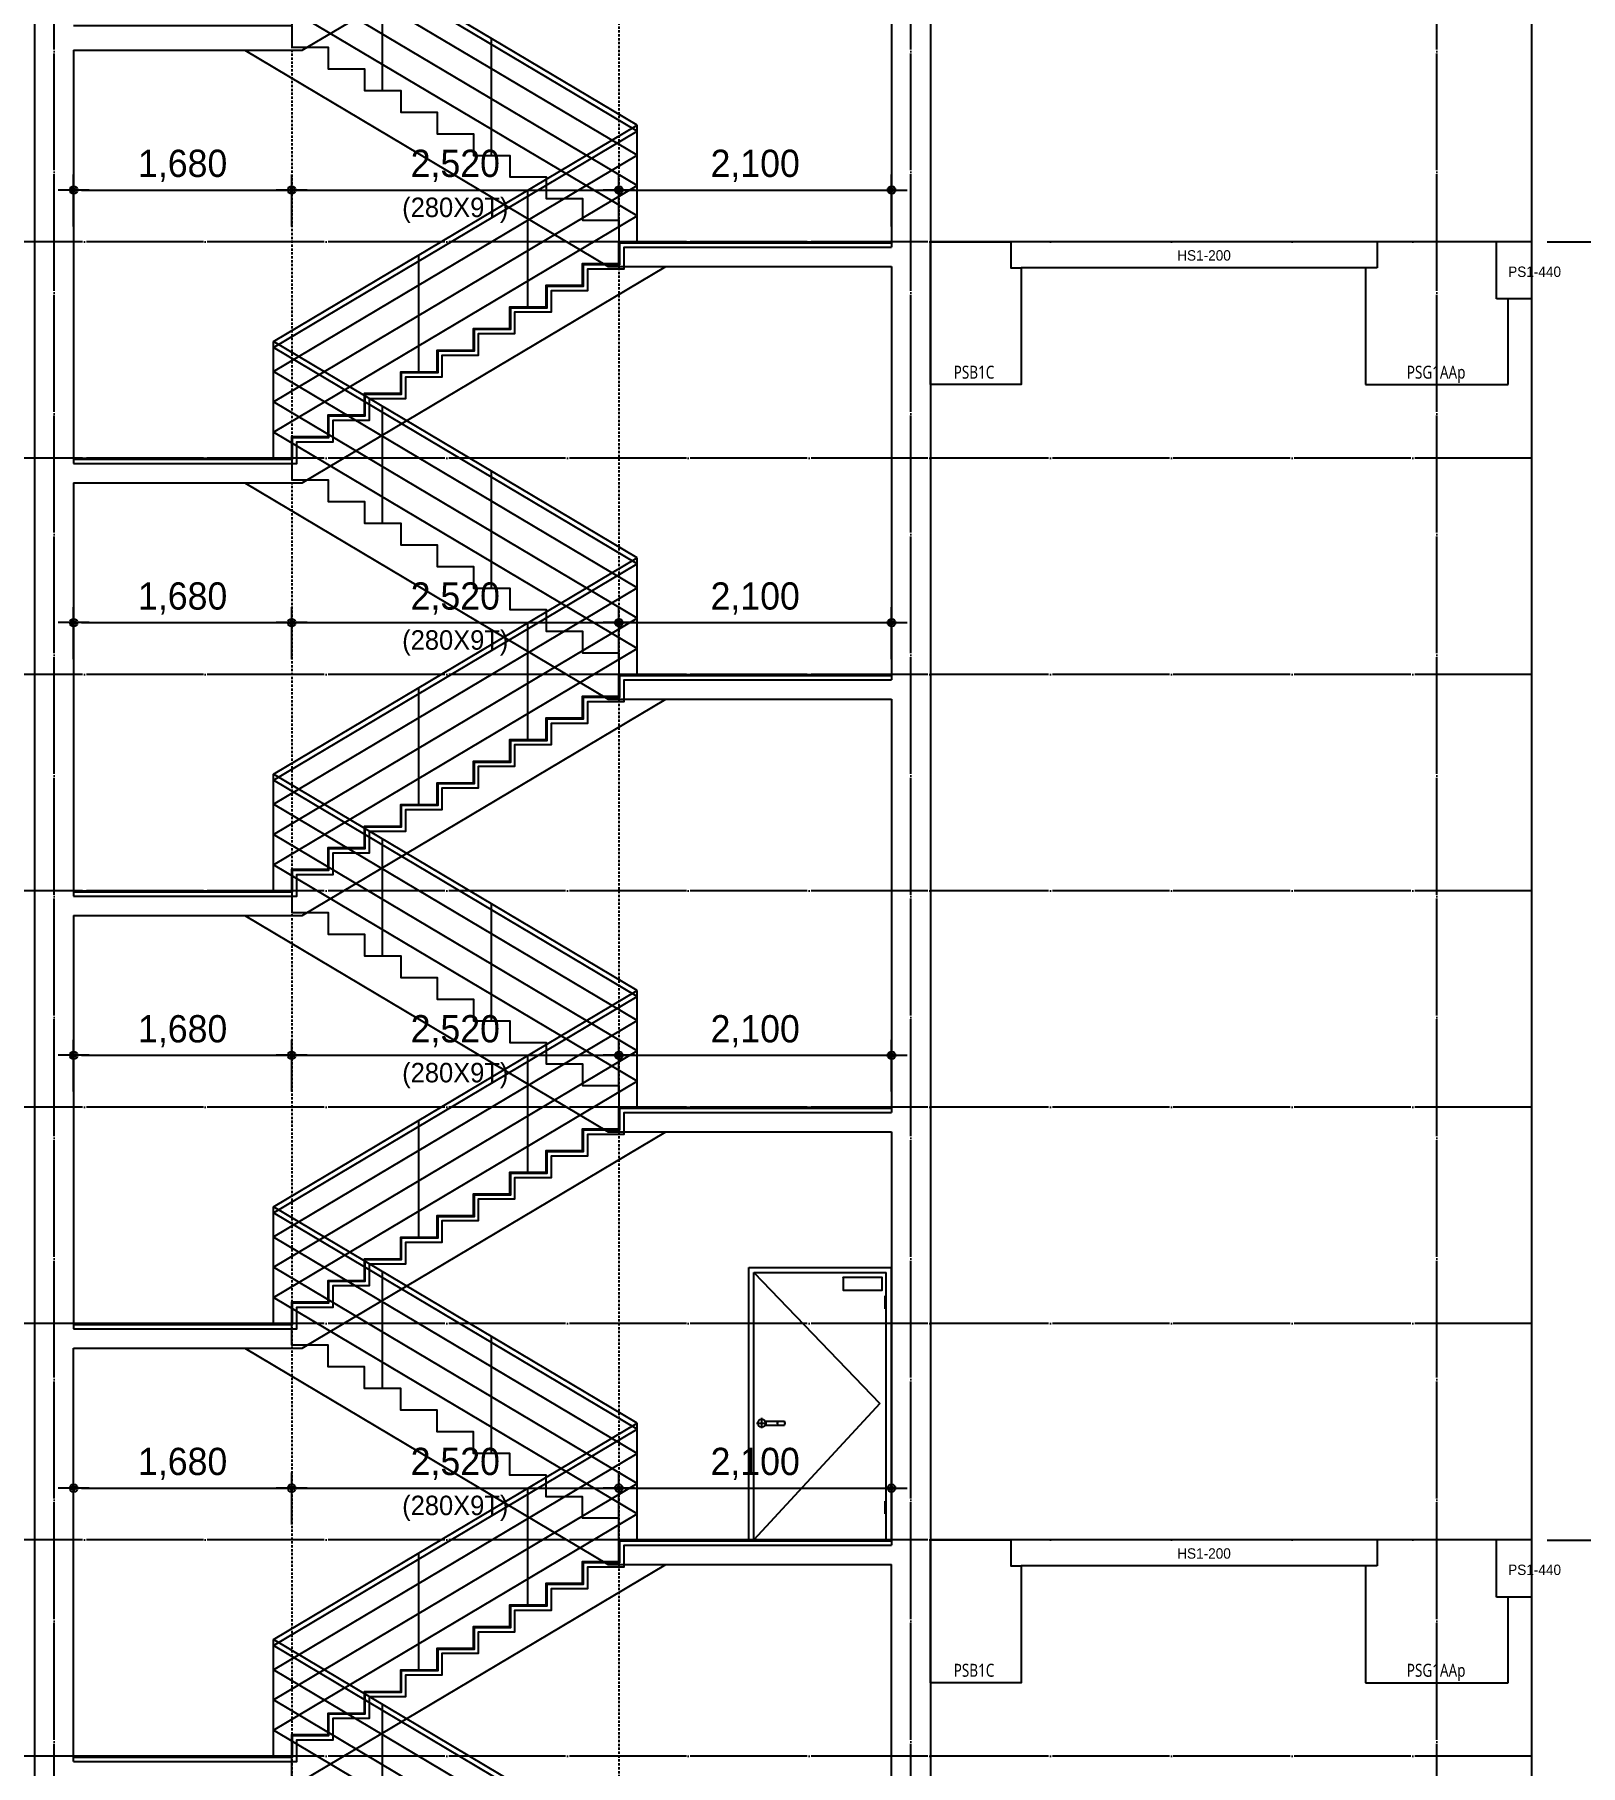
# Model space of a CAD drawing. Header units: millimetres. Extents: x 11948722 to 13111668, y -10771712 to -10232988.
# Drawn here: x 12378566 to 12390472, y -10493440 to -10480107 of the extents above; entities that cross this region are included whole.
import ezdxf
from ezdxf.enums import TextEntityAlignment as Align

# ---------------------------------------------------------------- set-up
doc = ezdxf.new("R2010")
doc.units = ezdxf.units.MM
doc.header["$LTSCALE"] = 150
doc.header["$MEASUREMENT"] = 0
doc.linetypes.add('CEN', pattern=[6.2, 6, -0.1, 0, -0.1])
doc.linetypes.add('Xref-계단단면도$0$H', pattern=[1, 0.6, -0.4])
doc.layers.get('0').update_dxf_attribs({"linetype": 'CONTINUOUS'})
doc.layers.get('Defpoints').update_dxf_attribs({"color": 117, "linetype": 'CONTINUOUS'})
for name, color, linetype in [('A-중심선', 10, 'CEN'), ('CON-C', 2, 'CONTINUOUS'), ('ELE-8', 8, 'CONTINUOUS'), ('Xref-계단단면도$0$3 dim0', 7, 'CONTINUOUS'), ('Xref-계단단면도$0$A-CEIL', 6, 'CONTINUOUS'), ('Xref-계단단면도$0$A-DIM', 7, 'CONTINUOUS')]:
    doc.layers.add(name, color=color, linetype=linetype)
doc.styles.get("Standard").update_dxf_attribs({"font": 'NanumGothic.ttf'})
doc.styles.add('Xref-계단단면도$0$나눔고딕 Se', font='')
doc.styles.add('Xref-계단단면도$0$돋움', font='')
doc.styles.get('Xref-계단단면도$0$나눔고딕 Se').set_extended_font_data('Dotum')
doc.styles.get('Xref-계단단면도$0$돋움').set_extended_font_data('Dotum')
doc.dimstyles.new('Xref-계단단면도$0$A1-100', dxfattribs={"dimtxt": 3, "dimasz": 1, "dimexe": 2, "dimexo": 2, "dimgap": 1, "dimtad": 1, "dimdec": 0, "dimzin": 12, "dimdsep": 46, "dimlunit": 6, "dimtxsty": 'Xref-계단단면도$0$나눔고딕 Se', "dimblk1": 'Xref-계단단면도$0$DIMDOT', "dimblk2": 'Xref-계단단면도$0$DIMDOT', "dimsah": 1, "dimcen": -1, "dimdle": 2, "dimclrd": 256, "dimclre": 256, "dimclrt": 3, "dimadec": 0, "dimazin": 0, "dimtfac": 1, "dimtdec": 0, "dimtix": 1, "dimtmove": 2, "dimatfit": 3, "dimldrblk": 'Xref-계단단면도$0$DIMDOT', "dimfxl": 1, "dimtvp": 1, "dimtolj": 1, "dimtzin": 12, "dimlwd": -1, "dimlwe": -1, "dimarcsym": 0})

# ---------------------------------------------------------------- blocks, each defined once
blk = doc.blocks.new('Xref-계단단면도$0$DIMDOT')
at = {"color": 0}
blk.add_line((-2, 0), (2, 0), dxfattribs=at)
for radius in [0.5, 0.25]:
    blk.add_circle((0, 0), radius, dxfattribs=at)
blk = doc.blocks.new('*D551')
at = {"layer": 'Defpoints', "color": 0, "ltscale": 1200}
for p in [(12390096, -10471704), (12390096, -10481704), (12393096, -10481704)]:
    blk.add_point(p, dxfattribs=at)
at = {"layer": 'Xref-계단단면도$0$3 dim0'}
for p, q in [((12390216, -10471704), (12393216, -10471704)), ((12393096, -10471764), (12393096, -10481644)), ((12390216, -10481704), (12393216, -10481704))]:
    blk.add_line(p, q, dxfattribs=at)
at = {"layer": 'Xref-계단단면도$0$3 dim0', "ltscale": 1200, "xscale": 60, "yscale": 60, "zscale": 60}
for p, rotation in [((12393096, -10471704), 90), ((12393096, -10481704), 270)]:
    blk.add_blockref('Xref-계단단면도$0$DIMDOT', p, dxfattribs=dict(at, rotation=rotation))
at = {"layer": 'Xref-계단단면도$0$3 dim0', "color": 3, "ltscale": 1200, "insert": (12392911, -10476704), "char_height": 210, "attachment_point": 5, "rotation": 90, "style": 'Xref-계단단면도$0$나눔고딕 Se'}
blk.add_mtext('\\A1;10,000', dxfattribs=at)
blk = doc.blocks.new('*D541')
at = {"layer": 'Defpoints', "color": 0, "ltscale": 1200}
for p in [(12390096, -10461704), (12393696, -10461704), (12390096, -10491704)]:
    blk.add_point(p, dxfattribs=at)
at = {"layer": 'Xref-계단단면도$0$3 dim0'}
for p, q in [((12390216, -10461704), (12393816, -10461704)), ((12393696, -10491644), (12393696, -10461764)), ((12390216, -10491704), (12393816, -10491704))]:
    blk.add_line(p, q, dxfattribs=at)
at = {"layer": 'Xref-계단단면도$0$3 dim0', "ltscale": 1200, "xscale": 60, "yscale": 60, "zscale": 60}
for p, rotation in [((12393696, -10461704), 90), ((12393696, -10491704), 270)]:
    blk.add_blockref('Xref-계단단면도$0$DIMDOT', p, dxfattribs=dict(at, rotation=rotation))
at = {"layer": 'Xref-계단단면도$0$3 dim0', "color": 3, "ltscale": 1200, "insert": (12393511, -10476704), "char_height": 210, "attachment_point": 5, "rotation": 90, "style": 'Xref-계단단면도$0$나눔고딕 Se'}
blk.add_mtext('\\A1;30,000', dxfattribs=at)
blk = doc.blocks.new('*D542')
at = {"layer": 'Defpoints', "color": 0, "ltscale": 1200}
for p in [(12390096, -10481704), (12393096, -10481704), (12390096, -10491704)]:
    blk.add_point(p, dxfattribs=at)
at = {"layer": 'Xref-계단단면도$0$3 dim0'}
for p, q in [((12390216, -10481704), (12393216, -10481704)), ((12393096, -10491644), (12393096, -10481764)), ((12390216, -10491704), (12393216, -10491704))]:
    blk.add_line(p, q, dxfattribs=at)
at = {"layer": 'Xref-계단단면도$0$3 dim0', "ltscale": 1200, "xscale": 60, "yscale": 60, "zscale": 60}
for p, rotation in [((12393096, -10481704), 90), ((12393096, -10491704), 270)]:
    blk.add_blockref('Xref-계단단면도$0$DIMDOT', p, dxfattribs=dict(at, rotation=rotation))
at = {"layer": 'Xref-계단단면도$0$3 dim0', "color": 3, "ltscale": 1200, "insert": (12392911, -10486704), "char_height": 210, "attachment_point": 5, "rotation": 90, "style": 'Xref-계단단면도$0$나눔고딕 Se'}
blk.add_mtext('\\A1;10,000', dxfattribs=at)
blk = doc.blocks.new('*D550')
at = {"layer": 'Defpoints', "color": 0, "ltscale": 1200}
for p in [(12390096, -10491704), (12393696, -10491704), (12390096, -10501704)]:
    blk.add_point(p, dxfattribs=at)
at = {"layer": 'Xref-계단단면도$0$3 dim0'}
for p, q in [((12390216, -10491704), (12393816, -10491704)), ((12393696, -10501644), (12393696, -10491764)), ((12390216, -10501704), (12393816, -10501704))]:
    blk.add_line(p, q, dxfattribs=at)
at = {"layer": 'Xref-계단단면도$0$3 dim0', "ltscale": 1200, "xscale": 60, "yscale": 60, "zscale": 60}
for p, rotation in [((12393696, -10491704), 90), ((12393696, -10501704), 270)]:
    blk.add_blockref('Xref-계단단면도$0$DIMDOT', p, dxfattribs=dict(at, rotation=rotation))
at = {"layer": 'Xref-계단단면도$0$3 dim0', "color": 3, "ltscale": 1200, "insert": (12393511, -10496704), "char_height": 210, "attachment_point": 5, "rotation": 90, "style": 'Xref-계단단면도$0$나눔고딕 Se'}
blk.add_mtext('\\A1;10,000', dxfattribs=at)
blk = doc.blocks.new('*D566')
at = {"layer": 'Defpoints', "color": 0, "ltscale": 1200}
for p in [(12380546, -10481304), (12378866, -10481704), (12380546, -10481704)]:
    blk.add_point(p, dxfattribs=at)
at = {"layer": 'Xref-계단단면도$0$3 dim0'}
for p, q in [((12378866, -10481584), (12378866, -10481184)), ((12378926, -10481304), (12380486, -10481304)), ((12380546, -10481584), (12380546, -10481184))]:
    blk.add_line(p, q, dxfattribs=at)
at = {"layer": 'Xref-계단단면도$0$3 dim0', "ltscale": 1200, "xscale": 60, "yscale": 60, "zscale": 60, "rotation": 180}
blk.add_blockref('Xref-계단단면도$0$DIMDOT', (12378866, -10481304), dxfattribs=at)
at = {"layer": 'Xref-계단단면도$0$3 dim0', "ltscale": 1200, "xscale": 60, "yscale": 60, "zscale": 60}
blk.add_blockref('Xref-계단단면도$0$DIMDOT', (12380546, -10481304), dxfattribs=at)
at = {"layer": 'Xref-계단단면도$0$3 dim0', "color": 3, "ltscale": 1200, "insert": (12379706, -10481118), "char_height": 210, "attachment_point": 5, "style": 'Xref-계단단면도$0$나눔고딕 Se'}
blk.add_mtext('\\A1;1,680', dxfattribs=at)
blk = doc.blocks.new('*D567')
at = {"layer": 'Defpoints', "color": 0, "ltscale": 1200}
for p in [(12383066, -10481304), (12380546, -10481704), (12383066, -10481704)]:
    blk.add_point(p, dxfattribs=at)
at = {"layer": 'Xref-계단단면도$0$3 dim0'}
for p, q in [((12380546, -10481584), (12380546, -10481184)), ((12380606, -10481304), (12383006, -10481304)), ((12383066, -10481584), (12383066, -10481184))]:
    blk.add_line(p, q, dxfattribs=at)
at = {"layer": 'Xref-계단단면도$0$3 dim0', "ltscale": 1200, "xscale": 60, "yscale": 60, "zscale": 60, "rotation": 180}
blk.add_blockref('Xref-계단단면도$0$DIMDOT', (12380546, -10481304), dxfattribs=at)
at = {"layer": 'Xref-계단단면도$0$3 dim0', "ltscale": 1200, "xscale": 60, "yscale": 60, "zscale": 60}
blk.add_blockref('Xref-계단단면도$0$DIMDOT', (12383066, -10481304), dxfattribs=at)
at = {"layer": 'Xref-계단단면도$0$3 dim0', "color": 3, "ltscale": 1200, "char_height": 210, "attachment_point": 5, "style": 'Xref-계단단면도$0$나눔고딕 Se'}
for s, insert in [('\\A1;2,520', (12381806, -10481118)), ('\\H0.714286x;(280X9T)', (12381806, -10481460))]:
    blk.add_mtext(s, dxfattribs=dict(at, insert=insert))
blk = doc.blocks.new('*D568')
at = {"layer": 'Defpoints', "color": 0, "ltscale": 1200}
for p in [(12385166, -10481304), (12383066, -10481704), (12385166, -10481704)]:
    blk.add_point(p, dxfattribs=at)
at = {"layer": 'Xref-계단단면도$0$3 dim0'}
for p, q in [((12383066, -10481584), (12383066, -10481184)), ((12383126, -10481304), (12385106, -10481304)), ((12385166, -10481584), (12385166, -10481184))]:
    blk.add_line(p, q, dxfattribs=at)
at = {"layer": 'Xref-계단단면도$0$3 dim0', "ltscale": 1200, "xscale": 60, "yscale": 60, "zscale": 60, "rotation": 180}
blk.add_blockref('Xref-계단단면도$0$DIMDOT', (12383066, -10481304), dxfattribs=at)
at = {"layer": 'Xref-계단단면도$0$3 dim0', "ltscale": 1200, "xscale": 60, "yscale": 60, "zscale": 60}
blk.add_blockref('Xref-계단단면도$0$DIMDOT', (12385166, -10481304), dxfattribs=at)
at = {"layer": 'Xref-계단단면도$0$3 dim0', "color": 3, "ltscale": 1200, "insert": (12384116, -10481118), "char_height": 210, "attachment_point": 5, "style": 'Xref-계단단면도$0$나눔고딕 Se'}
blk.add_mtext('\\A1;2,100', dxfattribs=at)
blk = doc.blocks.new('*D578')
at = {"layer": 'Defpoints', "color": 0, "ltscale": 1200}
for p in [(12380546, -10484637), (12378866, -10485037), (12380546, -10485037)]:
    blk.add_point(p, dxfattribs=at)
at = {"layer": 'Xref-계단단면도$0$3 dim0'}
for p, q in [((12378866, -10484917), (12378866, -10484517)), ((12378926, -10484637), (12380486, -10484637)), ((12380546, -10484917), (12380546, -10484517))]:
    blk.add_line(p, q, dxfattribs=at)
at = {"layer": 'Xref-계단단면도$0$3 dim0', "ltscale": 1200, "xscale": 60, "yscale": 60, "zscale": 60, "rotation": 180}
blk.add_blockref('Xref-계단단면도$0$DIMDOT', (12378866, -10484637), dxfattribs=at)
at = {"layer": 'Xref-계단단면도$0$3 dim0', "ltscale": 1200, "xscale": 60, "yscale": 60, "zscale": 60}
blk.add_blockref('Xref-계단단면도$0$DIMDOT', (12380546, -10484637), dxfattribs=at)
at = {"layer": 'Xref-계단단면도$0$3 dim0', "color": 3, "ltscale": 1200, "insert": (12379706, -10484451), "char_height": 210, "attachment_point": 5, "style": 'Xref-계단단면도$0$나눔고딕 Se'}
blk.add_mtext('\\A1;1,680', dxfattribs=at)
blk = doc.blocks.new('*D579')
at = {"layer": 'Defpoints', "color": 0, "ltscale": 1200}
for p in [(12383066, -10484637), (12380546, -10485037), (12383066, -10485037)]:
    blk.add_point(p, dxfattribs=at)
at = {"layer": 'Xref-계단단면도$0$3 dim0'}
for p, q in [((12380546, -10484917), (12380546, -10484517)), ((12380606, -10484637), (12383006, -10484637)), ((12383066, -10484917), (12383066, -10484517))]:
    blk.add_line(p, q, dxfattribs=at)
at = {"layer": 'Xref-계단단면도$0$3 dim0', "ltscale": 1200, "xscale": 60, "yscale": 60, "zscale": 60, "rotation": 180}
blk.add_blockref('Xref-계단단면도$0$DIMDOT', (12380546, -10484637), dxfattribs=at)
at = {"layer": 'Xref-계단단면도$0$3 dim0', "ltscale": 1200, "xscale": 60, "yscale": 60, "zscale": 60}
blk.add_blockref('Xref-계단단면도$0$DIMDOT', (12383066, -10484637), dxfattribs=at)
at = {"layer": 'Xref-계단단면도$0$3 dim0', "color": 3, "ltscale": 1200, "char_height": 210, "attachment_point": 5, "style": 'Xref-계단단면도$0$나눔고딕 Se'}
for s, insert in [('\\A1;2,520', (12381806, -10484451)), ('\\H0.714286x;(280X9T)', (12381806, -10484793))]:
    blk.add_mtext(s, dxfattribs=dict(at, insert=insert))
blk = doc.blocks.new('*D580')
at = {"layer": 'Defpoints', "color": 0, "ltscale": 1200}
for p in [(12385166, -10484637), (12383066, -10485037), (12385166, -10485037)]:
    blk.add_point(p, dxfattribs=at)
at = {"layer": 'Xref-계단단면도$0$3 dim0'}
for p, q in [((12383066, -10484917), (12383066, -10484517)), ((12383126, -10484637), (12385106, -10484637)), ((12385166, -10484917), (12385166, -10484517))]:
    blk.add_line(p, q, dxfattribs=at)
at = {"layer": 'Xref-계단단면도$0$3 dim0', "ltscale": 1200, "xscale": 60, "yscale": 60, "zscale": 60, "rotation": 180}
blk.add_blockref('Xref-계단단면도$0$DIMDOT', (12383066, -10484637), dxfattribs=at)
at = {"layer": 'Xref-계단단면도$0$3 dim0', "ltscale": 1200, "xscale": 60, "yscale": 60, "zscale": 60}
blk.add_blockref('Xref-계단단면도$0$DIMDOT', (12385166, -10484637), dxfattribs=at)
at = {"layer": 'Xref-계단단면도$0$3 dim0', "color": 3, "ltscale": 1200, "insert": (12384116, -10484451), "char_height": 210, "attachment_point": 5, "style": 'Xref-계단단면도$0$나눔고딕 Se'}
blk.add_mtext('\\A1;2,100', dxfattribs=at)
blk = doc.blocks.new('*D581')
at = {"layer": 'Defpoints', "color": 0, "ltscale": 1200}
for p in [(12380546, -10487970), (12378866, -10488370), (12380546, -10488370)]:
    blk.add_point(p, dxfattribs=at)
at = {"layer": 'Xref-계단단면도$0$3 dim0'}
for p, q in [((12378866, -10488250), (12378866, -10487850)), ((12378926, -10487970), (12380486, -10487970)), ((12380546, -10488250), (12380546, -10487850))]:
    blk.add_line(p, q, dxfattribs=at)
at = {"layer": 'Xref-계단단면도$0$3 dim0', "ltscale": 1200, "xscale": 60, "yscale": 60, "zscale": 60, "rotation": 180}
blk.add_blockref('Xref-계단단면도$0$DIMDOT', (12378866, -10487970), dxfattribs=at)
at = {"layer": 'Xref-계단단면도$0$3 dim0', "ltscale": 1200, "xscale": 60, "yscale": 60, "zscale": 60}
blk.add_blockref('Xref-계단단면도$0$DIMDOT', (12380546, -10487970), dxfattribs=at)
at = {"layer": 'Xref-계단단면도$0$3 dim0', "color": 3, "ltscale": 1200, "insert": (12379706, -10487785), "char_height": 210, "attachment_point": 5, "style": 'Xref-계단단면도$0$나눔고딕 Se'}
blk.add_mtext('\\A1;1,680', dxfattribs=at)
blk = doc.blocks.new('*D582')
at = {"layer": 'Defpoints', "color": 0, "ltscale": 1200}
for p in [(12383066, -10487970), (12380546, -10488370), (12383066, -10488370)]:
    blk.add_point(p, dxfattribs=at)
at = {"layer": 'Xref-계단단면도$0$3 dim0'}
for p, q in [((12380546, -10488250), (12380546, -10487850)), ((12380606, -10487970), (12383006, -10487970)), ((12383066, -10488250), (12383066, -10487850))]:
    blk.add_line(p, q, dxfattribs=at)
at = {"layer": 'Xref-계단단면도$0$3 dim0', "ltscale": 1200, "xscale": 60, "yscale": 60, "zscale": 60, "rotation": 180}
blk.add_blockref('Xref-계단단면도$0$DIMDOT', (12380546, -10487970), dxfattribs=at)
at = {"layer": 'Xref-계단단면도$0$3 dim0', "ltscale": 1200, "xscale": 60, "yscale": 60, "zscale": 60}
blk.add_blockref('Xref-계단단면도$0$DIMDOT', (12383066, -10487970), dxfattribs=at)
at = {"layer": 'Xref-계단단면도$0$3 dim0', "color": 3, "ltscale": 1200, "char_height": 210, "attachment_point": 5, "style": 'Xref-계단단면도$0$나눔고딕 Se'}
for s, insert in [('\\A1;2,520', (12381806, -10487785)), ('\\H0.714286x;(280X9T)', (12381806, -10488126))]:
    blk.add_mtext(s, dxfattribs=dict(at, insert=insert))
blk = doc.blocks.new('*D583')
at = {"layer": 'Defpoints', "color": 0, "ltscale": 1200}
for p in [(12385166, -10487970), (12383066, -10488370), (12385166, -10488370)]:
    blk.add_point(p, dxfattribs=at)
at = {"layer": 'Xref-계단단면도$0$3 dim0'}
for p, q in [((12383066, -10488250), (12383066, -10487850)), ((12383126, -10487970), (12385106, -10487970)), ((12385166, -10488250), (12385166, -10487850))]:
    blk.add_line(p, q, dxfattribs=at)
at = {"layer": 'Xref-계단단면도$0$3 dim0', "ltscale": 1200, "xscale": 60, "yscale": 60, "zscale": 60, "rotation": 180}
blk.add_blockref('Xref-계단단면도$0$DIMDOT', (12383066, -10487970), dxfattribs=at)
at = {"layer": 'Xref-계단단면도$0$3 dim0', "ltscale": 1200, "xscale": 60, "yscale": 60, "zscale": 60}
blk.add_blockref('Xref-계단단면도$0$DIMDOT', (12385166, -10487970), dxfattribs=at)
at = {"layer": 'Xref-계단단면도$0$3 dim0', "color": 3, "ltscale": 1200, "insert": (12384116, -10487785), "char_height": 210, "attachment_point": 5, "style": 'Xref-계단단면도$0$나눔고딕 Se'}
blk.add_mtext('\\A1;2,100', dxfattribs=at)
blk = doc.blocks.new('*D880')
at = {"layer": 'Defpoints', "color": 0, "ltscale": 1200}
for p in [(12380546, -10491304), (12378866, -10491704), (12380546, -10491704)]:
    blk.add_point(p, dxfattribs=at)
at = {"layer": 'Xref-계단단면도$0$3 dim0'}
for p, q in [((12378866, -10491584), (12378866, -10491184)), ((12378926, -10491304), (12380486, -10491304)), ((12380546, -10491584), (12380546, -10491184))]:
    blk.add_line(p, q, dxfattribs=at)
at = {"layer": 'Xref-계단단면도$0$3 dim0', "ltscale": 1200, "xscale": 60, "yscale": 60, "zscale": 60, "rotation": 180}
blk.add_blockref('Xref-계단단면도$0$DIMDOT', (12378866, -10491304), dxfattribs=at)
at = {"layer": 'Xref-계단단면도$0$3 dim0', "ltscale": 1200, "xscale": 60, "yscale": 60, "zscale": 60}
blk.add_blockref('Xref-계단단면도$0$DIMDOT', (12380546, -10491304), dxfattribs=at)
at = {"layer": 'Xref-계단단면도$0$3 dim0', "color": 3, "ltscale": 1200, "insert": (12379706, -10491118), "char_height": 210, "attachment_point": 5, "style": 'Xref-계단단면도$0$나눔고딕 Se'}
blk.add_mtext('\\A1;1,680', dxfattribs=at)
blk = doc.blocks.new('*D881')
at = {"layer": 'Defpoints', "color": 0, "ltscale": 1200}
for p in [(12383066, -10491304), (12380546, -10491704), (12383066, -10491704)]:
    blk.add_point(p, dxfattribs=at)
at = {"layer": 'Xref-계단단면도$0$3 dim0'}
for p, q in [((12380546, -10491584), (12380546, -10491184)), ((12380606, -10491304), (12383006, -10491304)), ((12383066, -10491584), (12383066, -10491184))]:
    blk.add_line(p, q, dxfattribs=at)
at = {"layer": 'Xref-계단단면도$0$3 dim0', "ltscale": 1200, "xscale": 60, "yscale": 60, "zscale": 60, "rotation": 180}
blk.add_blockref('Xref-계단단면도$0$DIMDOT', (12380546, -10491304), dxfattribs=at)
at = {"layer": 'Xref-계단단면도$0$3 dim0', "ltscale": 1200, "xscale": 60, "yscale": 60, "zscale": 60}
blk.add_blockref('Xref-계단단면도$0$DIMDOT', (12383066, -10491304), dxfattribs=at)
at = {"layer": 'Xref-계단단면도$0$3 dim0', "color": 3, "ltscale": 1200, "char_height": 210, "attachment_point": 5, "style": 'Xref-계단단면도$0$나눔고딕 Se'}
for s, insert in [('\\A1;2,520', (12381806, -10491118)), ('\\H0.714286x;(280X9T)', (12381806, -10491460))]:
    blk.add_mtext(s, dxfattribs=dict(at, insert=insert))
blk = doc.blocks.new('*D882')
at = {"layer": 'Defpoints', "color": 0, "ltscale": 1200}
for p in [(12385166, -10491304), (12383066, -10491704), (12385166, -10491704)]:
    blk.add_point(p, dxfattribs=at)
at = {"layer": 'Xref-계단단면도$0$3 dim0'}
for p, q in [((12383066, -10491584), (12383066, -10491184)), ((12383126, -10491304), (12385106, -10491304)), ((12385166, -10491584), (12385166, -10491184))]:
    blk.add_line(p, q, dxfattribs=at)
at = {"layer": 'Xref-계단단면도$0$3 dim0', "ltscale": 1200, "xscale": 60, "yscale": 60, "zscale": 60, "rotation": 180}
blk.add_blockref('Xref-계단단면도$0$DIMDOT', (12383066, -10491304), dxfattribs=at)
at = {"layer": 'Xref-계단단면도$0$3 dim0', "ltscale": 1200, "xscale": 60, "yscale": 60, "zscale": 60}
blk.add_blockref('Xref-계단단면도$0$DIMDOT', (12385166, -10491304), dxfattribs=at)
at = {"layer": 'Xref-계단단면도$0$3 dim0', "color": 3, "ltscale": 1200, "insert": (12384116, -10491118), "char_height": 210, "attachment_point": 5, "style": 'Xref-계단단면도$0$나눔고딕 Se'}
blk.add_mtext('\\A1;2,100', dxfattribs=at)
blk = doc.blocks.new('A$C52377B3B')
at = {"layer": 'ELE-8', "ltscale": 300}
for p, q in [((-1100, 2100), (0, 2100)), ((-1100, 0), (-1100, 2100)), ((-1060, 2060), (-90, 1050)), ((-1060, 2060), (-40, 2060)), ((-1060, 0), (-1060, 2060)), ((-40, 0), (-40, 2060)), ((0, 0), (0, 2100)), ((-50, 1880), (-40, 1880)), ((-50, 1780), (-50, 1880)), ((-50, 1780), (-40, 1780)), ((-90, 1050), (-1060, 0)), ((-1000, 860), (-1000, 940)), ((-1040, 900), (-960, 900)), ((-974, 915), (-824, 915)), ((-974, 885), (-824, 885)), ((-50, 300), (-40, 300)), ((-50, 200), (-50, 300)), ((-50, 200), (-40, 200)), ((-1100, 0), (0, 0))]:
    blk.add_line(p, q, dxfattribs=at)
blk.add_lwpolyline([(-372, 2023), (-372, 1924, 0.414214), (-371, 1923), (-72, 1923, 0.414214), (-72, 1924), (-72, 2023, 0.414214), (-72, 2023), (-371, 2023, 0.414214)], format="xyb", close=True, dxfattribs=at)
blk.add_circle((-1000, 900), 30, dxfattribs=at)
for start, end in [(150, 210), (330, 30)]:
    blk.add_arc((-850, 900), 30, start, end, dxfattribs=at)
blk = doc.blocks.new('PSB1C')
at = {"layer": 'CON-C', "ltscale": 1200, "flags": 128}
blk.add_lwpolyline([(-350, 0), (-350, 1100), (270, 1100), (270, 900), (350, 900), (350, 0)], close=True, dxfattribs=at)
at = {"layer": 'Defpoints', "color": 1, "width": 0.8}
blk.add_text('PSB1C', height=99.8, dxfattribs=at).set_placement((-171, 96), align=Align.MIDDLE_LEFT)
blk = doc.blocks.new('PSG1AAp')
at = {"layer": 'CON-C', "ltscale": 1200}
for p, q in [((460, 1100), (-460, 1100)), ((-460, 1100), (-460, 900)), ((460, 660), (460, 1100)), ((-550, 900), (-550, 0)), ((-460, 900), (-550, 900)), ((550, 660), (460, 660)), ((550, 0), (550, 660)), ((-550, 0), (550, 0))]:
    blk.add_line(p, q, dxfattribs=at)
at = {"layer": 'Defpoints', "color": 1, "width": 0.8}
blk.add_text('PSG1AAp', height=99.8, dxfattribs=at).set_placement((-231, 96), align=Align.MIDDLE_LEFT)

msp = doc.modelspace()

# ---------------------------------------------------------------- linework, layer by layer
at = {"layer": 'A-중심선'}
for p, q in [((12378715.8, -10505334.5), (12378715.8, -10458703.5)), ((12385315.8, -10505334.5), (12385315.8, -10458703.5)), ((12389365.8, -10505334.5), (12389365.8, -10458703.5)), ((12390096.5, -10481703.5), (12372470.5, -10481703.5)), ((12390096.5, -10481703.5), (12388905.8, -10481703.5)), ((12390096.5, -10483370.2), (12372470.5, -10483370.2)), ((12390096.5, -10485036.9), (12372470.5, -10485036.9)), ((12390096.5, -10486703.5), (12372470.5, -10486703.5)), ((12390096.5, -10488370.2), (12372470.5, -10488370.2)), ((12390096.5, -10490036.9), (12372470.5, -10490036.9)), ((12390096.5, -10491703.5), (12372470.5, -10491703.5)), ((12390096.5, -10491703.5), (12388905.8, -10491703.5)), ((12390096.5, -10493370.1), (12372470.5, -10493370.1))]:
    msp.add_line(p, q, dxfattribs=at)
at = {"layer": 'CON-C', "ltscale": 1200}
for p, q in [((12385465.8, -10461953.5), (12385465.8, -10501943.5)), ((12378565.8, -10462953.5), (12378565.8, -10501943.5)), ((12380627, -10480226.9), (12383427, -10478560.2)), ((12378865.8, -10480226.9), (12378865.8, -10483410.2)), ((12378865.8, -10480226.9), (12380627, -10480226.9)), ((12380627, -10483560.2), (12383427, -10481893.6)), ((12383427, -10481893.6), (12385165.8, -10481893.6)), ((12378865.8, -10483560.2), (12378865.8, -10486743.5)), ((12378865.8, -10483560.2), (12380627, -10483560.2)), ((12380627, -10486893.6), (12383427, -10485226.9)), ((12383427, -10485226.9), (12385165.8, -10485226.9)), ((12378865.8, -10486893.5), (12378865.8, -10490076.9)), ((12378865.8, -10486893.6), (12380627, -10486893.6)), ((12380627, -10490226.9), (12383427, -10488560.2)), ((12383427, -10488560.2), (12385165.8, -10488560.2)), ((12378865.8, -10493410.1), (12378865.8, -10490226.9)), ((12378865.8, -10490226.9), (12380627, -10490226.9)), ((12380627.1, -10493560.1), (12383427, -10491893.5)), ((12383427, -10491893.5), (12385165.8, -10491893.5)), ((12385165.8, -10495076.8), (12385165.8, -10491893.5))]:
    msp.add_line(p, q, dxfattribs=at)
for points in [[(12385165.8, -10478560.2), (12385165.8, -10481743.5)], [(12388905.8, -10481703.5), (12386085.8, -10481703.5)], [(12390096.5, -10481703.5), (12389825.8, -10481703.5)], [(12385165.8, -10481893.5), (12385165.8, -10485076.9)], [(12388905.8, -10481903.5), (12386165.8, -10481903.5)], [(12390096.5, -10482143.5), (12389915.8, -10482143.5)], [(12385165.8, -10485226.9), (12385165.8, -10488410.2)], [(12385165.8, -10488560.2), (12385165.8, -10491743.5)], [(12388905.8, -10491703.5), (12386085.8, -10491703.5)], [(12390096.5, -10491703.5), (12389825.8, -10491703.5)], [(12388905.8, -10491903.5), (12386165.8, -10491903.5)], [(12390096.5, -10492143.5), (12389915.8, -10492143.5)]]:
    msp.add_lwpolyline(points, dxfattribs=at)
at = {"layer": 'CON-C', "ltscale": 1200, "flags": 128}
for points in [[(12378865.8, -10483410.2), (12380585.8, -10483410.2), (12380585.8, -10483243.6), (12380865.8, -10483243.6), (12380865.8, -10483076.9), (12381145.8, -10483076.9), (12381145.8, -10482910.2), (12381425.8, -10482910.2), (12381425.8, -10482743.6), (12381705.8, -10482743.6), (12381705.8, -10482576.9), (12381985.8, -10482576.9), (12381985.8, -10482410.2), (12382265.8, -10482410.2), (12382265.8, -10482243.6), (12382545.8, -10482243.6), (12382545.8, -10482076.9), (12382825.8, -10482076.9), (12382825.8, -10481910.2), (12383105.8, -10481910.2), (12383105.8, -10481743.6), (12385165.8, -10481743.6)], [(12378865.8, -10486743.6), (12380585.8, -10486743.6), (12380585.8, -10486576.9), (12380865.8, -10486576.9), (12380865.8, -10486410.2), (12381145.8, -10486410.2), (12381145.8, -10486243.6), (12381425.8, -10486243.6), (12381425.8, -10486076.9), (12381705.8, -10486076.9), (12381705.8, -10485910.2), (12381985.8, -10485910.2), (12381985.8, -10485743.6), (12382265.8, -10485743.6), (12382265.8, -10485576.9), (12382545.8, -10485576.9), (12382545.8, -10485410.2), (12382825.8, -10485410.2), (12382825.8, -10485243.6), (12383105.8, -10485243.6), (12383105.8, -10485076.9), (12385165.8, -10485076.9)], [(12378865.8, -10490076.9), (12380585.8, -10490076.9), (12380585.8, -10489910.2), (12380865.8, -10489910.2), (12380865.8, -10489743.6), (12381145.8, -10489743.6), (12381145.8, -10489576.9), (12381425.8, -10489576.9), (12381425.8, -10489410.2), (12381705.8, -10489410.2), (12381705.8, -10489243.6), (12381985.8, -10489243.6), (12381985.8, -10489076.9), (12382265.8, -10489076.9), (12382265.8, -10488910.2), (12382545.8, -10488910.2), (12382545.8, -10488743.6), (12382825.8, -10488743.6), (12382825.8, -10488576.9), (12383105.8, -10488576.9), (12383105.8, -10488410.2), (12385165.8, -10488410.2)], [(12378865.8, -10493410.1), (12380585.8, -10493410.2), (12380585.8, -10493243.5), (12380865.8, -10493243.5), (12380865.8, -10493076.9), (12381145.8, -10493076.9), (12381145.8, -10492910.2), (12381425.8, -10492910.2), (12381425.8, -10492743.5), (12381705.8, -10492743.5), (12381705.8, -10492576.9), (12381985.8, -10492576.9), (12381985.8, -10492410.2), (12382265.8, -10492410.2), (12382265.8, -10492243.5), (12382545.8, -10492243.5), (12382545.8, -10492076.9), (12382825.8, -10492076.9), (12382825.8, -10491910.2), (12383105.8, -10491910.2), (12383105.8, -10491743.5), (12385165.8, -10491743.5)]]:
    msp.add_lwpolyline(points, dxfattribs=at)
at = {"layer": 'Defpoints', "ltscale": 1200}
msp.add_lwpolyline([(12372470.5, -10458703.5), (12390096.5, -10458703.5), (12390096.5, -10506212.6), (12372470.5, -10506212.6)], close=True, dxfattribs=at)
at = {"layer": 'ELE-8', "ltscale": 300}
for p, q in [((12383205.8, -10480803.6), (12380405.8, -10479136.9)), ((12383205.8, -10480850.1), (12380405.8, -10479183.5)), ((12383205.8, -10481036.3), (12380405.8, -10479369.7)), ((12383205.8, -10481269.1), (12380405.8, -10479602.4)), ((12381245.8, -10480536.9), (12381245.8, -10479636.9)), ((12383205.8, -10481501.8), (12380405.8, -10479835.2)), ((12378865.8, -10480226.9), (12380184.5, -10480226.9)), ((12380184.5, -10480226.9), (12382984.5, -10481893.6)), ((12382085.8, -10481036.9), (12382085.8, -10480136.9)), ((12383205.8, -10481703.6), (12383205.8, -10480803.6)), ((12382984.5, -10481893.6), (12385165.8, -10481893.6)), ((12380405.8, -10483370.3), (12380405.8, -10482470.3)), ((12383205.8, -10484136.9), (12380405.8, -10482470.3)), ((12383205.8, -10484183.4), (12380405.8, -10482516.8)), ((12383205.8, -10484369.6), (12380405.8, -10482703)), ((12383205.8, -10484602.4), (12380405.8, -10482935.8)), ((12381245.8, -10483870.3), (12381245.8, -10482970.3)), ((12383205.8, -10484835.1), (12380405.8, -10483168.5)), ((12378865.8, -10483560.2), (12380184.5, -10483560.2)), ((12380184.5, -10483560.2), (12382984.5, -10485226.9)), ((12382085.8, -10484370.3), (12382085.8, -10483470.3)), ((12383205.8, -10485036.9), (12383205.8, -10484136.9)), ((12382984.5, -10485226.9), (12385165.8, -10485226.9)), ((12380405.8, -10486703.6), (12380405.8, -10485803.6)), ((12383205.8, -10487470.2), (12380405.8, -10485803.6)), ((12383205.8, -10487516.8), (12380405.8, -10485850.1)), ((12383205.8, -10487703), (12380405.8, -10486036.3)), ((12383205.8, -10487935.7), (12380405.8, -10486269.1)), ((12381245.8, -10487203.6), (12381245.8, -10486303.6)), ((12383205.8, -10488168.5), (12380405.8, -10486501.8)), ((12378865.8, -10486893.6), (12380184.5, -10486893.6)), ((12380184.5, -10486893.6), (12382984.5, -10488560.2)), ((12382085.8, -10487703.6), (12382085.8, -10486803.6)), ((12383205.8, -10488370.2), (12383205.8, -10487470.2)), ((12382984.5, -10488560.2), (12385165.8, -10488560.2)), ((12380405.8, -10490036.9), (12380405.8, -10489136.9)), ((12383205.8, -10490803.6), (12380405.8, -10489136.9)), ((12383205.8, -10490850.1), (12380405.8, -10489183.5)), ((12383205.8, -10491036.3), (12380405.8, -10489369.7)), ((12383205.8, -10491269.1), (12380405.8, -10489602.4)), ((12381245.8, -10490536.9), (12381245.8, -10489636.9)), ((12383205.8, -10491501.8), (12380405.8, -10489835.2)), ((12378865.8, -10490226.9), (12380184.5, -10490226.9)), ((12380184.5, -10490226.9), (12382984.5, -10491893.6)), ((12382085.8, -10491036.9), (12382085.8, -10490136.9)), ((12383205.8, -10491703.6), (12383205.8, -10490803.6)), ((12382984.5, -10491893.6), (12385165.8, -10491893.6)), ((12380405.8, -10493370.2), (12380405.8, -10492470.2)), ((12383205.8, -10494136.9), (12380405.8, -10492470.2)), ((12383205.8, -10494183.4), (12380405.8, -10492516.8)), ((12383205.8, -10494369.6), (12380405.8, -10492703)), ((12383205.8, -10494602.4), (12380405.8, -10492935.7)), ((12381245.8, -10493870.2), (12381245.8, -10492970.2)), ((12383205.8, -10494835.1), (12380405.8, -10493168.5))]:
    msp.add_line(p, q, dxfattribs=at)
at = {"layer": 'ELE-8', "ltscale": 300, "flags": 128}
for points in [[(12378865.8, -10480036.9), (12380545.8, -10480036.9), (12380545.8, -10480203.6), (12380825.8, -10480203.6), (12380825.8, -10480370.2), (12381105.8, -10480370.2), (12381105.8, -10480536.9), (12381385.8, -10480536.9), (12381385.8, -10480703.6), (12381665.8, -10480703.6), (12381665.8, -10480870.2), (12381945.8, -10480870.2), (12381945.8, -10481036.9), (12382225.8, -10481036.9), (12382225.8, -10481203.6), (12382505.8, -10481203.6), (12382505.8, -10481370.2), (12382785.8, -10481370.2), (12382785.8, -10481536.9), (12383065.8, -10481536.9), (12383065.8, -10481703.6), (12385165.8, -10481703.6)], [(12378865.8, -10483370.2), (12380545.8, -10483370.2), (12380545.8, -10483536.9), (12380825.8, -10483536.9), (12380825.8, -10483703.6), (12381105.8, -10483703.6), (12381105.8, -10483870.2), (12381385.8, -10483870.2), (12381385.8, -10484036.9), (12381665.8, -10484036.9), (12381665.8, -10484203.6), (12381945.8, -10484203.6), (12381945.8, -10484370.2), (12382225.8, -10484370.2), (12382225.8, -10484536.9), (12382505.8, -10484536.9), (12382505.8, -10484703.6), (12382785.8, -10484703.6), (12382785.8, -10484870.2), (12383065.8, -10484870.2), (12383065.8, -10485036.9), (12385165.8, -10485036.9)], [(12378865.8, -10486703.6), (12380545.8, -10486703.6), (12380545.8, -10486870.2), (12380825.8, -10486870.2), (12380825.8, -10487036.9), (12381105.8, -10487036.9), (12381105.8, -10487203.6), (12381385.8, -10487203.6), (12381385.8, -10487370.2), (12381665.8, -10487370.2), (12381665.8, -10487536.9), (12381945.8, -10487536.9), (12381945.8, -10487703.6), (12382225.8, -10487703.6), (12382225.8, -10487870.2), (12382505.8, -10487870.2), (12382505.8, -10488036.9), (12382785.8, -10488036.9), (12382785.8, -10488203.6), (12383065.8, -10488203.6), (12383065.8, -10488370.2), (12385165.8, -10488370.2)], [(12385165.8, -10491703.6), (12383065.8, -10491703.6), (12383065.8, -10491536.9), (12382785.8, -10491536.9), (12382785.8, -10491370.2), (12382505.8, -10491370.2), (12382505.8, -10491203.6), (12382225.8, -10491203.6), (12382225.8, -10491036.9), (12381945.8, -10491036.9), (12381945.8, -10490870.2), (12381665.8, -10490870.2), (12381665.8, -10490703.6), (12381385.8, -10490703.6), (12381385.8, -10490536.9), (12381105.8, -10490536.9), (12381105.8, -10490370.2), (12380825.8, -10490370.2), (12380825.8, -10490203.6), (12380545.8, -10490203.6), (12380545.8, -10490036.9), (12378865.8, -10490036.9)], [(12385165.8, -10495036.8), (12383065.8, -10495036.8), (12383065.8, -10494870.2), (12382785.8, -10494870.2), (12382785.8, -10494703.5), (12382505.8, -10494703.5), (12382505.8, -10494536.8), (12382225.8, -10494536.8), (12382225.8, -10494370.2), (12381945.8, -10494370.2), (12381945.8, -10494203.5), (12381665.8, -10494203.5), (12381665.8, -10494036.8), (12381385.8, -10494036.8), (12381385.8, -10493870.2), (12381105.8, -10493870.2), (12381105.8, -10493703.5), (12380825.8, -10493703.5), (12380825.8, -10493536.8), (12380545.8, -10493536.8), (12380545.8, -10493370.2), (12378865.8, -10493370.1)]]:
    msp.add_lwpolyline(points, dxfattribs=at)
at = {"layer": 'Xref-계단단면도$0$A-CEIL', "ltscale": 1200}
for p, q in [((12380405.8, -10482470.2), (12383205.8, -10480803.6)), ((12380405.8, -10482516.7), (12383205.8, -10480850.1)), ((12383205.8, -10481703.6), (12383205.8, -10480803.6)), ((12380405.8, -10482702.9), (12383205.8, -10481036.3)), ((12380405.8, -10482935.7), (12383205.8, -10481269.1)), ((12382365.8, -10482203.6), (12382365.8, -10481303.6)), ((12380405.8, -10483168.4), (12383205.8, -10481501.8)), ((12381525.8, -10482703.6), (12381525.8, -10481803.6)), ((12380405.8, -10483370.2), (12380405.8, -10482470.2)), ((12380405.8, -10485803.5), (12383205.8, -10484136.9)), ((12380405.8, -10485850.1), (12383205.8, -10484183.4)), ((12383205.8, -10485036.9), (12383205.8, -10484136.9)), ((12380405.8, -10486036.3), (12383205.8, -10484369.6)), ((12380405.8, -10486269), (12383205.8, -10484602.4)), ((12382365.8, -10485536.9), (12382365.8, -10484636.9)), ((12380405.8, -10486501.8), (12383205.8, -10484835.1)), ((12381525.8, -10486036.9), (12381525.8, -10485136.9)), ((12380405.8, -10486703.5), (12380405.8, -10485803.5)), ((12380405.8, -10489136.9), (12383205.8, -10487470.2)), ((12380405.8, -10489183.4), (12383205.8, -10487516.8)), ((12383205.8, -10488370.2), (12383205.8, -10487470.2)), ((12380405.8, -10489369.6), (12383205.8, -10487703)), ((12380405.8, -10489602.4), (12383205.8, -10487935.7)), ((12382365.8, -10488870.2), (12382365.8, -10487970.2)), ((12380405.8, -10489835.1), (12383205.8, -10488168.5)), ((12381525.8, -10489370.2), (12381525.8, -10488470.2)), ((12380405.8, -10490036.9), (12380405.8, -10489136.9)), ((12380405.8, -10492470.2), (12383205.8, -10490803.5)), ((12380405.8, -10492516.7), (12383205.8, -10490850.1)), ((12383205.8, -10491703.5), (12383205.8, -10490803.5)), ((12380405.8, -10492702.9), (12383205.8, -10491036.3)), ((12380405.8, -10492935.7), (12383205.8, -10491269)), ((12382365.8, -10492203.5), (12382365.8, -10491303.5)), ((12380405.8, -10493168.4), (12383205.8, -10491501.8)), ((12381525.8, -10492703.5), (12381525.8, -10491803.5)), ((12380405.8, -10493370.2), (12380405.8, -10492470.2))]:
    msp.add_line(p, q, dxfattribs=at)
at = {"layer": 'Xref-계단단면도$0$A-CEIL', "ltscale": 1200, "flags": 128}
for points in [[(12378865.8, -10483370.2), (12380545.8, -10483370.2), (12380545.8, -10483203.6), (12380825.8, -10483203.6), (12380825.8, -10483036.9), (12381105.8, -10483036.9), (12381105.8, -10482870.2), (12381385.8, -10482870.2), (12381385.8, -10482703.6), (12381665.8, -10482703.6), (12381665.8, -10482536.9), (12381945.8, -10482536.9), (12381945.8, -10482370.2), (12382225.8, -10482370.2), (12382225.8, -10482203.6), (12382505.8, -10482203.6), (12382505.8, -10482036.9), (12382785.8, -10482036.9), (12382785.8, -10481870.2), (12383065.8, -10481870.2), (12383065.8, -10481703.6), (12385165.8, -10481703.6)], [(12378865.8, -10483377.2), (12380552.8, -10483377.2), (12380552.8, -10483210.6), (12380832.8, -10483210.6), (12380832.8, -10483043.9), (12381112.8, -10483043.9), (12381112.8, -10482877.2), (12381392.8, -10482877.2), (12381392.8, -10482710.6), (12381672.8, -10482710.6), (12381672.8, -10482543.9), (12381952.8, -10482543.9), (12381952.8, -10482377.2), (12382232.8, -10482377.2), (12382232.8, -10482210.6), (12382512.8, -10482210.6), (12382512.8, -10482043.9), (12382792.8, -10482043.9), (12382792.8, -10481877.2), (12383072.8, -10481877.2), (12383072.8, -10481710.6), (12385165.8, -10481710.6)], [(12378865.8, -10486703.6), (12380545.8, -10486703.6), (12380545.8, -10486536.9), (12380825.8, -10486536.9), (12380825.8, -10486370.2), (12381105.8, -10486370.2), (12381105.8, -10486203.6), (12381385.8, -10486203.6), (12381385.8, -10486036.9), (12381665.8, -10486036.9), (12381665.8, -10485870.2), (12381945.8, -10485870.2), (12381945.8, -10485703.6), (12382225.8, -10485703.6), (12382225.8, -10485536.9), (12382505.8, -10485536.9), (12382505.8, -10485370.2), (12382785.8, -10485370.2), (12382785.8, -10485203.6), (12383065.8, -10485203.6), (12383065.8, -10485036.9), (12385165.8, -10485036.9)], [(12378865.8, -10486710.6), (12380552.8, -10486710.6), (12380552.8, -10486543.9), (12380832.8, -10486543.9), (12380832.8, -10486377.2), (12381112.8, -10486377.2), (12381112.8, -10486210.6), (12381392.8, -10486210.6), (12381392.8, -10486043.9), (12381672.8, -10486043.9), (12381672.8, -10485877.2), (12381952.8, -10485877.2), (12381952.8, -10485710.6), (12382232.8, -10485710.6), (12382232.8, -10485543.9), (12382512.8, -10485543.9), (12382512.8, -10485377.2), (12382792.8, -10485377.2), (12382792.8, -10485210.6), (12383072.8, -10485210.6), (12383072.8, -10485043.9), (12385165.8, -10485043.9)], [(12378865.8, -10490036.9), (12380545.8, -10490036.9), (12380545.8, -10489870.2), (12380825.8, -10489870.2), (12380825.8, -10489703.6), (12381105.8, -10489703.6), (12381105.8, -10489536.9), (12381385.8, -10489536.9), (12381385.8, -10489370.2), (12381665.8, -10489370.2), (12381665.8, -10489203.6), (12381945.8, -10489203.6), (12381945.8, -10489036.9), (12382225.8, -10489036.9), (12382225.8, -10488870.2), (12382505.8, -10488870.2), (12382505.8, -10488703.6), (12382785.8, -10488703.6), (12382785.8, -10488536.9), (12383065.8, -10488536.9), (12383065.8, -10488370.2), (12385165.8, -10488370.2)], [(12378865.8, -10490043.9), (12380552.8, -10490043.9), (12380552.8, -10489877.2), (12380832.8, -10489877.2), (12380832.8, -10489710.6), (12381112.8, -10489710.6), (12381112.8, -10489543.9), (12381392.8, -10489543.9), (12381392.8, -10489377.2), (12381672.8, -10489377.2), (12381672.8, -10489210.6), (12381952.8, -10489210.6), (12381952.8, -10489043.9), (12382232.8, -10489043.9), (12382232.8, -10488877.2), (12382512.8, -10488877.2), (12382512.8, -10488710.6), (12382792.8, -10488710.6), (12382792.8, -10488543.9), (12383072.8, -10488543.9), (12383072.8, -10488377.2), (12385165.8, -10488377.2)], [(12378865.8, -10493370.1), (12380545.8, -10493370.2), (12380545.8, -10493203.5), (12380825.8, -10493203.5), (12380825.8, -10493036.9), (12381105.8, -10493036.9), (12381105.8, -10492870.2), (12381385.8, -10492870.2), (12381385.8, -10492703.5), (12381665.8, -10492703.5), (12381665.8, -10492536.9), (12381945.8, -10492536.9), (12381945.8, -10492370.2), (12382225.8, -10492370.2), (12382225.8, -10492203.5), (12382505.8, -10492203.5), (12382505.8, -10492036.9), (12382785.8, -10492036.9), (12382785.8, -10491870.2), (12383065.8, -10491870.2), (12383065.8, -10491703.5), (12385165.8, -10491703.5)], [(12378865.8, -10493377.1), (12380552.8, -10493377.2), (12380552.8, -10493210.5), (12380832.8, -10493210.5), (12380832.8, -10493043.9), (12381112.8, -10493043.9), (12381112.8, -10492877.2), (12381392.8, -10492877.2), (12381392.8, -10492710.5), (12381672.8, -10492710.5), (12381672.8, -10492543.9), (12381952.8, -10492543.9), (12381952.8, -10492377.2), (12382232.8, -10492377.2), (12382232.8, -10492210.5), (12382512.8, -10492210.5), (12382512.8, -10492043.9), (12382792.8, -10492043.9), (12382792.8, -10491877.2), (12383072.8, -10491877.2), (12383072.8, -10491710.5), (12385165.8, -10491710.5)]]:
    msp.add_lwpolyline(points, dxfattribs=at)
at = {"layer": 'Xref-계단단면도$0$A-DIM', "color": 135, "linetype": 'Xref-계단단면도$0$H', "ltscale": 0.2}
for p, q in [((12380545.8, -10468703.5), (12380545.8, -10501703.5)), ((12383065.8, -10468703.5), (12383065.8, -10501703.5))]:
    msp.add_line(p, q, dxfattribs=at)

# ---------------------------------------------------------------- block references
at = {"layer": 'CON-C', "ltscale": 1200}
for name, p in [('PSB1C', (12385815.8, -10482803.5)), ('PSG1AAp', (12389365.8, -10482803.5)), ('PSB1C', (12385815.8, -10492803.5)), ('PSG1AAp', (12389365.8, -10492803.5))]:
    msp.add_blockref(name, p, dxfattribs=at)
at = {"layer": 'CON-C', "ltscale": 1200, "rotation": 359.9999999991956}
msp.add_blockref('A$C52377B3B', (12385165.8, -10491703.5), dxfattribs=at)

# ---------------------------------------------------------------- texts
at = {"layer": 'Defpoints', "style": 'Xref-계단단면도$0$돋움'}
for s, p in [('HS1-200', (12387366.5, -10481847.7)), ('PS1-440', (12389915.7, -10481973.6)), ('HS1-200', (12387366.5, -10491847.7)), ('PS1-440', (12389915.7, -10491973.6))]:
    msp.add_text(s, height=80, dxfattribs=at).set_placement(p)

# ---------------------------------------------------------------- dimensions: what is measured, and where the dimension line sits
at = {"layer": 'Xref-계단단면도$0$3 dim0'}
for base, p1, p2, angle, picture, middle in [((12393696.5, -10461703.5), (12390096.5, -10491703.5), (12390096.5, -10461703.5), 90, '*D541', (12393511.1, -10476703.5)), ((12393096.5, -10481703.5), (12390096.5, -10471703.5), (12390096.5, -10481703.5), 90, '*D551', (12392911.1, -10476703.5)), ((12393096.5, -10481703.5), (12390096.5, -10491703.5), (12390096.5, -10481703.5), 270, '*D542', (12392911.1, -10486703.5)), ((12393696.5, -10491703.5), (12390096.5, -10501703.5), (12390096.5, -10491703.5), 90, '*D550', (12393511.1, -10496703.5))]:
    dim = msp.add_linear_dim(base=base, p1=p1, p2=p2, angle=angle, dimstyle='Xref-계단단면도$0$A1-100', override={"dimscale": 60, "dimtxt": 3.5}, dxfattribs=at)
    dim.commit()
    dim.dimension.update_dxf_attribs({"geometry": picture, "text_midpoint": middle})
for base, p1, p2, picture, middle in [((12380545.8, -10481303.5), (12378865.8, -10481703.5), (12380545.8, -10481703.5), '*D566', (12379705.8, -10481118.2)), ((12385165.8, -10481303.5), (12383065.8, -10481703.5), (12385165.8, -10481703.5), '*D568', (12384115.8, -10481118.2)), ((12380545.8, -10484636.9), (12378865.8, -10485036.9), (12380545.8, -10485036.9), '*D578', (12379705.8, -10484451.5)), ((12385165.8, -10484636.9), (12383065.8, -10485036.9), (12385165.8, -10485036.9), '*D580', (12384115.8, -10484451.5)), ((12380545.8, -10487970.2), (12378865.8, -10488370.2), (12380545.8, -10488370.2), '*D581', (12379705.8, -10487784.8)), ((12385165.8, -10487970.2), (12383065.8, -10488370.2), (12385165.8, -10488370.2), '*D583', (12384115.8, -10487784.8)), ((12380545.8, -10491303.5), (12378865.8, -10491703.5), (12380545.8, -10491703.5), '*D880', (12379705.8, -10491118.2)), ((12385165.8, -10491303.5), (12383065.8, -10491703.5), (12385165.8, -10491703.5), '*D882', (12384115.8, -10491118.2))]:
    dim = msp.add_linear_dim(base=base, p1=p1, p2=p2, dimstyle='Xref-계단단면도$0$A1-100', override={"dimscale": 60, "dimtxt": 3.5, "dimblk1": 'Xref-계단단면도$0$DIMDOT', "dimblk2": 'Xref-계단단면도$0$DIMDOT'}, dxfattribs=at)
    dim.commit()
    dim.dimension.update_dxf_attribs({"geometry": picture, "text_midpoint": middle})
for base, p1, p2, picture, middle in [((12383065.8, -10481303.5), (12380545.8, -10481703.5), (12383065.8, -10481703.5), '*D567', (12381805.8, -10481303.5)), ((12383065.8, -10484636.9), (12380545.8, -10485036.9), (12383065.8, -10485036.9), '*D579', (12381805.8, -10484636.9)), ((12383065.8, -10487970.2), (12380545.8, -10488370.2), (12383065.8, -10488370.2), '*D582', (12381805.8, -10487970.2)), ((12383065.8, -10491303.5), (12380545.8, -10491703.5), (12383065.8, -10491703.5), '*D881', (12381805.8, -10491303.5))]:
    dim = msp.add_linear_dim(base=base, p1=p1, p2=p2, text='<>\\X\\H0.714286x;(280X9T)', dimstyle='Xref-계단단면도$0$A1-100', override={"dimscale": 60, "dimtxt": 3.5, "dimtxsty": 'Xref-계단단면도$0$나눔고딕 Se', "dimblk1": 'Xref-계단단면도$0$DIMDOT', "dimblk2": 'Xref-계단단면도$0$DIMDOT'}, dxfattribs=at)
    dim.commit()
    dim.dimension.update_dxf_attribs({"geometry": picture, "text_midpoint": middle})

doc.saveas('drawing.dxf')
